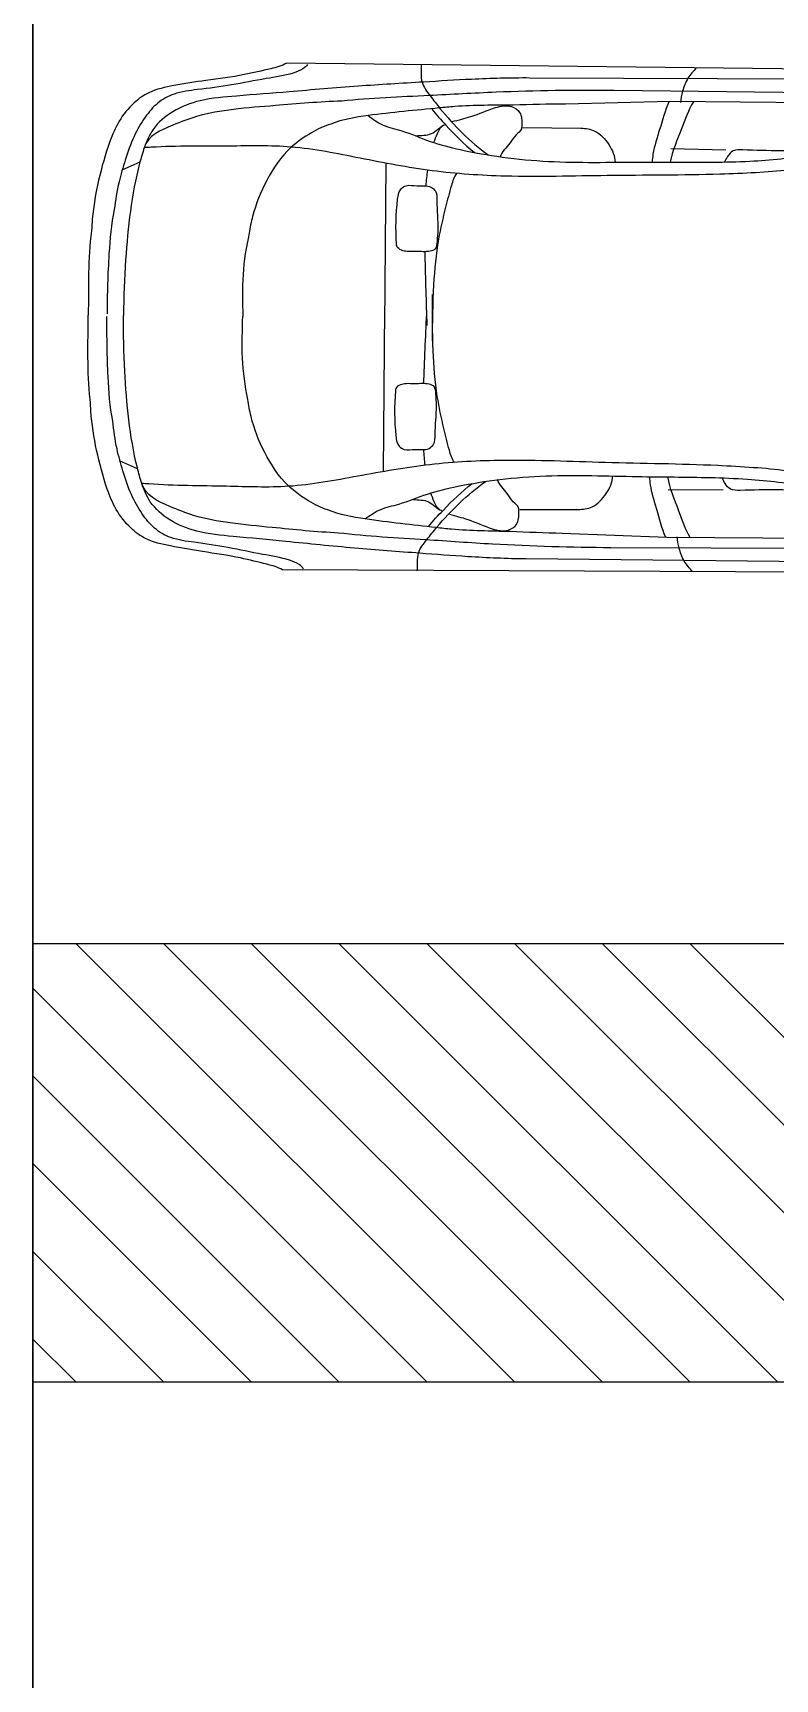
# Model space of a CAD drawing. Header units: millimetres. Extents: x 2508 to 2607, y 837 to 997.
# Drawn here: x 2541.72 to 2544.26, y 951.78 to 957.41 of the extents above; entities that cross this region are included whole.
import ezdxf

# ---------------------------------------------------------------- set-up
doc = ezdxf.new("R2010")
doc.units = ezdxf.units.MM
doc.linetypes.add('DASHED', pattern=[19.049999999999997, 12.7, -6.35])

# ---------------------------------------------------------------- blocks, each defined once
blk = doc.blocks.new('AUDI_A4_P')
for p, q in [((-0.8494984927945097, 0.859158752808753), (1.25329134644096, 0.8665130028637691)), ((-0.8639755005924599, 0.826064613791317), (0.4208616467915363, 0.8223874749939171)), ((-0.9255029013561966, 0.7451678081065722), (-0.06049986881555469, 0.7451678081065722)), ((-0.8820718256856708, 0.7782619471240366), (0.1313208635128831, 0.7819390859214366)), ((-0.06049986881555469, 0.7451678081065722), (0.2978067929874442, 0.7341364192541846)), ((0.4433182052620168, 0.6531239740385217), (0.2442990390392765, 0.6518109600074524)), ((-0.2519564947084518, 0.5809092488408396), (-0.0632760170225879, 0.5835352218234675)), ((0.9107647386690019, 0.5277592384148306), (0.9107919224947523, -0.03039380863222618)), ((1.751405051510005, 0.524644103882224), (1.813436973624732, 0.4970712223262694)), ((0.9107647386690019, -0.5277592384147738), (0.9107919224947523, 0.03039380863228303)), ((1.751405051510005, -0.5246441038821672), (1.813436973624732, -0.4970712223262126)), ((-0.2519564947084518, -0.5809092488408112), (-0.0632760170225879, -0.5835352218234107)), ((0.4433182052620168, -0.6531239740384933), (0.2442990390392765, -0.6518109600073956)), ((-0.9255029013561966, -0.7451678081065154), (-0.06049986881555469, -0.7451678081065154)), ((-0.8820718256856708, -0.7782619471240082), (0.1313208635128831, -0.7819390859213797)), ((-0.06049986881555469, -0.7451678081065154), (0.2978067929874442, -0.7341364192541278)), ((-0.8639755005924599, -0.8260646137912602), (0.4208616467915363, -0.8223874749938886)), ((-0.8494984927945097, -0.8591587528086961), (1.25329134644096, -0.8665130028637122))]:
    blk.add_line(p, q)
for points, knots in [([(-0.1491308199053947, 0.8616082030109453), (-0.138919086428416, 0.8498749425408505), (-0.1166153499568168, 0.8254178762303468), (-0.1026459186448392, 0.7842439452693384), (-0.09574031733041011, 0.7555994927571419), (-0.09588275465353036, 0.7427203755095775)], [1.808085697733259, 1.808085697733259, 1.808085697733259, 1.808085697733259, 2.918873689789895, 4.131288299117762, 5.101509953527924, 5.101509953527924, 5.101509953527924, 5.101509953527924]), ([(0.7926708285152131, 0.8660146981072216), (0.7910155341414224, 0.8458335319908485), (0.7969509514283004, 0.804853824054419), (0.7601945466718689, 0.7581323903207249), (0.6915142193253132, 0.6708715579923421), (0.6232249029604873, 0.6028451639791399), (0.5613433194259869, 0.5587738211997362)], [0, 0, 0, 0, 0.0597371309309143, 0.113998109281176, 0.1672498256441138, 0.3938869404053549, 0.3938869404053549, 0.3938869404053549, 0.3938869404053549]), ([(1.181486525301523, 0.8633968493593613), (1.18467170703434, 0.8567088753227949), (1.200351307106246, 0.8437153233664958), (1.247656610104514, 0.8252497277096893), (1.33082903228285, 0.8132868168021332), (1.43902287711154, 0.7898047323545825), (1.544110477945651, 0.7753380720658072), (1.631926375981777, 0.7649465664752313), (1.694797243553865, 0.7298454867662372), (1.738247195632823, 0.6763333395726363), (1.776031591103447, 0.6104394119363405), (1.801388320185936, 0.5342163497677461), (1.825768112009598, 0.4509740715105011), (1.834091123555311, 0.3935329370329157), (1.837991287019463, 0.3618327049098298)], [0, 0, 0, 0, 0.02192052240535382, 0.05721217955679933, 0.1522539363185258, 0.2718866114009054, 0.3894011402056308, 0.4710097219195529, 0.5346344446277242, 0.5986698134891526, 0.6733118320381504, 0.7586959535062201, 0.8351341421229209, 0.929372609628608, 0.929372609628608, 0.929372609628608, 0.929372609628608]), ([(1.25329134644096, 0.8665130028637691), (1.269323686670987, 0.8563541911890411), (1.319072776602013, 0.8448200346168449), (1.409443260155911, 0.8218574833284151), (1.521239791103085, 0.8070813954574305), (1.629921872270188, 0.7893874708079522), (1.716780818371433, 0.7709570624611786), (1.780106699252315, 0.7247438537132211), (1.826181015344218, 0.6669312716768161), (1.86361092933231, 0.5753471004364883), (1.894010094879036, 0.4632623547137484), (1.911835410845697, 0.3600502271301593), (1.914557832059756, 0.301741413505539), (1.915480507510779, 0.2881779522215027)], [0, 0, 0, 0, 0.05666843239675371, 0.1494600822356002, 0.2816100106740611, 0.3929352697462489, 0.4816863440741766, 0.5429669312003741, 0.6228445222374253, 0.6979702117985712, 0.833642613126147, 0.9656652935610115, 1.005770405806113, 1.005770405806113, 1.005770405806113, 1.005770405806113]), ([(0.4208616467915363, 0.8223874749939171), (0.4871523463877452, 0.8222347331548292), (0.6082526461797215, 0.8178703258353153), (0.8035996615814724, 0.8042011892540586), (1.011399600821107, 0.7909050436785776), (1.224343850402647, 0.7702685812452046), (1.404155925518239, 0.7547062247570295), (1.539994083224769, 0.7433762395360759), (1.639724966854146, 0.7047415829313195), (1.70797080909125, 0.6460916039631286), (1.73674005026021, 0.5786811182757674), (1.777907588601522, 0.4318998165004189), (1.797974493813342, 0.2378486541723248), (1.803659526536933, 0.06346367854987989), (1.803659526536933, 2.842170943040401e-14)], [0, 0, 0, 0, 0.1988726091716806, 0.3633234716248911, 0.5874330694113392, 0.82354282576735, 1.004621626958277, 1.129815595371055, 1.230113392129422, 1.320655318308744, 1.388576818410282, 1.4433337956485, 1.771447374465955, 1.958652423546722, 1.958652423546722, 1.958652423546722, 1.958652423546722]), ([(0.9720817784424867, 0.6897203467185875), (0.9562167678443529, 0.6774750534094096), (0.9205650451041834, 0.6527371552120371), (0.8443479488669254, 0.6375632290704516), (0.7596112565328781, 0.5997044974218113), (0.6440186191765633, 0.5716193413091162), (0.508755488022075, 0.5488192521519863), (0.3030610461269703, 0.5312423292705546), (0.06258391987245204, 0.5395352465524184), (-0.1671165605462193, 0.537439160290802), (-0.3629278938579432, 0.5434918183035506), (-0.5625170103124901, 0.5648015593807543), (-0.8316992490622965, 0.6525343464037974), (-1.035899159298253, 0.7055575400016494), (-1.156334253348518, 0.7373582704294108)], [0, 0, 0, 0, 0.05974967922446957, 0.1269278264630923, 0.2300341216700034, 0.3366745036382101, 0.4822248842626108, 0.641323712188603, 0.9549056111732778, 1.203173400679412, 1.330375148798993, 1.542773415638637, 1.802260924455379, 2.17554503030701, 2.17554503030701, 2.17554503030701, 2.17554503030701]), ([(-0.1398220633128062, 0.745346348492177), (-0.1223331650958244, 0.7164724971506189), (-0.09962044241950707, 0.6455469256733579), (-0.06846373264892236, 0.5775383628116231), (-0.06228213453107401, 0.5378931334178105)], [0, 0, 0, 0, 0.1000351432272048, 0.2184418270067335, 0.2184418270067335, 0.2184418270067335, 0.2184418270067335]), ([(-0.05611645683063671, 0.7450328535348376), (-0.04284303317950844, 0.7142992796558758), (-0.02721085312242622, 0.6537072014019429), (-0.004243495419189003, 0.585080202049113), (-0.0005491321640533897, 0.5472426581088428), (0, 0.5380428986172205)], [0, 0, 0, 0, 2.528586248964196, 4.711884567960642, 5.408214832071728, 5.408214832071728, 5.408214832071728, 5.408214832071728]), ([(0.1313208635128831, 0.7819390859214366), (0.2660794731272631, 0.7818765947463362), (0.4773176747295338, 0.7780219728703344), (0.7874836366791556, 0.7572968320783389), (0.9636295657498408, 0.7498456680329184), (1.062768223580406, 0.7386541547181196)], [0, 0, 0, 0, 0.4042758708687236, 0.6333827053716093, 0.9326252492799204, 0.9326252492799204, 0.9326252492799204, 0.9326252492799204]), ([(0.2978067929874442, 0.7341364192541846), (0.3572404328561447, 0.7339422483650253), (0.4833280558794399, 0.7273936162760322), (0.6275707640847941, 0.7286061795670093), (0.7927229650241543, 0.7107561874496753), (0.9345053071124312, 0.6972419670603927), (1.059393480050346, 0.676015491661019), (1.100245884577021, 0.6598744419843854)], [0, 0, 0, 0, 0.1783018395644093, 0.378717318083717, 0.4319539900038823, 0.6762373846942342, 0.8077183839674165, 0.8077183839674165, 0.8077183839674165, 0.8077183839674165]), ([(1.062768223580406, 0.7386541547181196), (1.138645211543349, 0.7357002336496521), (1.262403494019452, 0.7234352314472403), (1.427602366018561, 0.7098545987523721), (1.547823259279255, 0.6890113805841054), (1.648398931596944, 0.6492907683956162), (1.726576316172157, 0.6146189422792077), (1.736876551272815, 0.5741636003562576)], [0, 0, 0, 0, 0.2277976740491869, 0.3719478040313928, 0.4996814224975029, 0.5863441051033815, 0.7096150225740886, 0.7096150225740886, 0.7096150225740886, 0.7096150225740886]), ([(0.684254308059792, 0.6718099617729081), (0.6630327667480174, 0.6770449009952131), (0.6122188239660318, 0.6886787638120779), (0.5499112563367703, 0.7195508466790272), (0.4887348856069025, 0.7319506923563495), (0.4465125085378077, 0.7054211227880387), (0.4464790084441574, 0.6718857321953067), (0.4464415377802879, 0.6425172780040498), (0.4698504404037749, 0.6267368709929997), (0.4887669327917479, 0.5917996020015437), (0.5150788514819737, 0.5701354246818369), (0.5201281437686021, 0.5510144059198296)], [0, 0, 0, 0, 0.06551061102866189, 0.1550444933116998, 0.2094604468012587, 0.2438603758895908, 0.2871640430538779, 0.3001387958512876, 0.3275983764634284, 0.3616950851823831, 0.4200969111909245, 0.4200969111909245, 0.4200969111909245, 0.4200969111909245]), ([(0.7551931675185415, 0.7137072461447644), (0.7394878248074974, 0.6947354041101335), (0.6930248295253136, 0.6433684220597229), (0.6428193862615217, 0.5938744456138352), (0.607580141209553, 0.5661331009862067)], [0, 0, 0, 0, 1.868162235854925, 5.271297061468863, 5.271297061468863, 5.271297061468863, 5.271297061468863]), ([(0.2442990390392765, 0.6518109600074524), (0.2280782860147497, 0.6517328541258394), (0.1880622858836887, 0.6463109186493625), (0.1468087130684239, 0.5992064401091284), (0.126208460187172, 0.5577277080610941), (0.1266968424724269, 0.5362674051991405)], [0, 0, 0, 0, 0.04866280448900892, 0.1144515357807728, 0.1777720529766111, 0.1777720529766111, 0.1777720529766111, 0.1777720529766111]), ([(0.7116315049311766, 0.6593988300055287), (0.7236843684764267, 0.6548863940640786), (0.7359563975495007, 0.6314826898071999), (0.7445659353192013, 0.609081196861041), (0.747857972449367, 0.5991783467508185)], [0, 0, 0, 0, 0.9839494697451352, 1.771691469558102, 1.771691469558102, 1.771691469558102, 1.771691469558102]), ([(0.8083182045658646, 0.6219161446261978), (0.7905311571902871, 0.6234347528110504), (0.7521421368236929, 0.6213598986077216), (0.7277454051463224, 0.6524494783975285), (0.7116315049311766, 0.6593988300055287)], [0, 0, 0, 0, 0.05354883935138277, 0.1060572826804765, 0.1060572826804765, 0.1060572826804765, 0.1060572826804765]), ([(1.100245884577021, 0.6598744419843854), (1.123184613408625, 0.6526104647697082), (1.170915679061977, 0.6289672250596254), (1.252816413491075, 0.571399893201459), (1.320263523703886, 0.4695397307076519), (1.361311501089006, 0.3665055562437374), (1.373475519958902, 0.3036687219202179), (1.376525822601479, 0.2842582705927441)], [0, 0, 0, 0, 0.07207492845823661, 0.1581283585743163, 0.2958089224999418, 0.4262455988384334, 0.4842291612733835, 0.4842291612733835, 0.4842291612733835, 0.4842291612733835]), ([(-0.6540178242619277, 0.5515058532715216), (-0.6303424388307235, 0.5453300236445671), (-0.5682856201995605, 0.5341888658772973), (-0.4694375198751004, 0.5123822751639864), (-0.3520114913227985, 0.5037428201765692), (-0.1448735428118084, 0.4935550723685935), (0.1408334591254743, 0.4930986148240777), (0.4689072845524151, 0.4807727205717356), (0.7523152499891239, 0.497573082299283), (0.9948945193542045, 0.5425017604117386), (1.225265107056998, 0.5882738991001304), (1.46504742075507, 0.5795097997886103), (1.632383733051881, 0.5818565902740147), (1.72889291822014, 0.5745322713381142), (1.736876551272815, 0.5741636003562576)], [0, 0, 0, 0, 0.07332523725422767, 0.1888964821516976, 0.3030393003446282, 0.4258209451540972, 0.8112424228585653, 1.159737155419864, 1.410579568502882, 1.660622690328821, 1.899626526969711, 2.111450368672797, 2.377727443740249, 2.40170301959688, 2.40170301959688, 2.40170301959688, 2.40170301959688]), ([(-0.5666059845977998, 0.5771033064982873), (-0.5241356659532812, 0.5811428224562007), (-0.4371448661534032, 0.5784878743097295), (-0.344080110716618, 0.5810867732628253), (-0.2767467003178581, 0.5835184681571093), (-0.2581741294574726, 0.5610305944451284), (-0.2506853996787299, 0.546528323051291), (-0.2480325077202679, 0.5401608957792234)], [0, 0, 0, 0, 3.267855579229088, 6.568707710326668, 7.399662597450547, 8.09938510936221, 8.621704537030322, 8.621704537030322, 8.621704537030322, 8.621704537030322]), ([(0.6677034357383036, 0.494876439659464), (0.6769746044579392, 0.4828405388286683), (0.689283465598578, 0.442355030594797), (0.7080617475734812, 0.3673192122285229), (0.7340800219578796, 0.254514513285244), (0.7467013527528934, 0.1012354021596025), (0.7474007665170461, -0.01506492736450582), (0.7477853658892855, -0.07901710562646258)], [0, 0, 0, 0, 0.04510086669095736, 0.1211996377693709, 0.2308504683600057, 0.3852629872589144, 0.5739041655320788, 0.5739041655320788, 0.5739041655320788, 0.5739041655320788]), ([(0.7309615052251388, 0.3011225019633343), (0.7309615052251388, 0.3339736870787817), (0.7357686441969236, 0.3761370260703529), (0.7344709411369195, 0.4304768069743545), (0.7624146274520172, 0.4556040232027101), (0.8000766874067153, 0.4473390016455028), (0.835492715358555, 0.4558873094676983), (0.8582233876243208, 0.4423485636844759), (0.8668695916672391, 0.4245159463902723), (0.874850845996491, 0.3608691145085743), (0.8757223008992696, 0.3009699869777478), (0.8708649263217012, 0.2387724828588205), (0.8551035119427297, 0.228647791371003), (0.8321027880310794, 0.2251730451787068), (0.7987531681215501, 0.2274950867628718), (0.7673006272596012, 0.223265622616367), (0.7349747340948056, 0.2341787629615624), (0.7334924086356409, 0.2668934592679193), (0.7309615052251388, 0.2875266280845779), (0.7309615052251388, 0.3011225019633343)], [0, 0, 0, 0, 0.0969043689623061, 0.1295913136837699, 0.1506192016667916, 0.1985920999828338, 0.2360697609794486, 0.2557908343947444, 0.2719711052766455, 0.2929881684951873, 0.4440600480960949, 0.4519132292376303, 0.4720917590281846, 0.4918598831397478, 0.5228758441971397, 0.5707095673769905, 0.5892096294802814, 0.6145758953842198, 0.6546809806066612, 0.6546809806066612, 0.6546809806066612, 0.6546809806066612]), ([(1.837991287019463, 0.3618327049098298), (1.848084433909719, 0.3119295771267616), (1.85774456396706, 0.1923812108603897), (1.860216051098632, 0.07309359265553894), (1.860216051098632, 0.004619825423759494)], [0, 0, 0, 0, 0.1502860912492986, 0.3522698912475846, 0.3522698912475846, 0.3522698912475846, 0.3522698912475846]), ([(1.376525822601479, 0.2842582705927441), (1.386069378152968, 0.2376692141089052), (1.400489686121034, 0.143014976398689), (1.396612274857262, 0.04761416097272786), (1.395913588525218, 2.842170943040401e-14)], [0, 0, 0, 0, 0.1403789788327773, 0.2808467879668998, 0.2808467879668998, 0.2808467879668998, 0.2808467879668998]), ([(0.7753475087006905, 0.225586424254999), (0.7752192766509438, 0.2213847177885953), (0.772596435180219, 0.1372203060212485), (0.7693205480295546, 0.05291715519049944), (0.7662082105512695, -0.02717713493538554)], [11.23543771046958, 11.23543771046958, 11.23543771046958, 11.23543771046958, 11.55253557812523, 17.58688320597258, 17.58688320597258, 17.58688320597258, 17.58688320597258]), ([(0.6677034357383036, -0.4948764396593788), (0.6769746044579392, -0.482840538828583), (0.6892834655985212, -0.4423550305947401), (0.7080617475734812, -0.3673192122284092), (0.7340800219578796, -0.2545145132851303), (0.7467013527530071, -0.1012354021595456), (0.7474007665170461, 0.01506492736453424), (0.7477853658892855, 0.07901710562651942)], [0, 0, 0, 0, 0.04510086669095736, 0.1211996377693434, 0.2308504683599782, 0.3852629872589152, 0.5739041655320511, 0.5739041655320511, 0.5739041655320511, 0.5739041655320511]), ([(0.4208616467915363, -0.8223874749938602), (0.4871523463877452, -0.8222347331547724), (0.6082526461797215, -0.8178703258352584), (0.8035996615814724, -0.8042011892540586), (1.011399600821107, -0.7909050436784071), (1.224343850402704, -0.7702685812451477), (1.404155925518126, -0.7547062247569727), (1.539994083224997, -0.7433762395360191), (1.639724966854089, -0.7047415829312342), (1.707970809091307, -0.6460916039631002), (1.736740050260153, -0.5786811182757106), (1.777907588601522, -0.4318998165003336), (1.797974493813342, -0.2378486541722395), (1.803659526536933, -0.06346367854982304), (1.803659526536933, 2.842170943040401e-14)], [0, 0, 0, 0, 0.1988726091716806, 0.3633234716248911, 0.5874330694113392, 0.82354282576735, 1.004621626958277, 1.129815595371055, 1.230113392129422, 1.320655318308763, 1.388576818410275, 1.443333795648521, 1.771447374465947, 1.958652423546715, 1.958652423546715, 1.958652423546715, 1.958652423546715]), ([(0.7753475087006905, -0.2255864242549421), (0.7752192766509438, -0.22138471778851), (0.772596435180219, -0.1372203060211632), (0.7693205480295546, -0.05291715519041418), (0.7662082105512695, 0.0271771349354708)], [11.23543771046958, 11.23543771046958, 11.23543771046958, 11.23543771046958, 11.55253557812523, 17.58688320597258, 17.58688320597258, 17.58688320597258, 17.58688320597258]), ([(1.376525822601479, -0.2842582705926873), (1.386069378152968, -0.2376692141088483), (1.400489686121034, -0.1430149763987458), (1.396612274857262, -0.04761416097267102), (1.395913588525218, 2.842170943040401e-14)], [0, 0, 0, 0, 0.1403789788327773, 0.2808467879668998, 0.2808467879668998, 0.2808467879668998, 0.2808467879668998]), ([(1.837991287019463, -0.3618327049097729), (1.848084433909719, -0.3119295771267048), (1.85774456396706, -0.1923812108603329), (1.860216051098632, -0.0730935926554821), (1.860216051098632, -0.00461982542370265)], [0, 0, 0, 0, 0.1502860912492986, 0.3522698912475846, 0.3522698912475846, 0.3522698912475846, 0.3522698912475846]), ([(0.7309615052251388, -0.3011225019632775), (0.7309615052251388, -0.3339736870787249), (0.7357686441968099, -0.3761370260703245), (0.7344709411369763, -0.4304768069742408), (0.7624146274520172, -0.4556040232027101), (0.8000766874066585, -0.4473390016454459), (0.835492715358555, -0.4558873094676414), (0.8582233876243208, -0.4423485636844475), (0.8668695916672959, -0.4245159463901587), (0.8748508459962068, -0.3608691145086311), (0.875722300899497, -0.3009699869776341), (0.8708649263217012, -0.2387724828587636), (0.8551035119427866, -0.2286477913708893), (0.8321027880310794, -0.2251730451786784), (0.7987531681216069, -0.2274950867628149), (0.7673006272596012, -0.2232656226163101), (0.7349747340947488, -0.2341787629615055), (0.7334924086356978, -0.2668934592678909), (0.7309615052251388, -0.287526628084521), (0.7309615052251388, -0.3011225019632775)], [0, 0, 0, 0, 0.0969043689622777, 0.1295913136837415, 0.1506192016667824, 0.1985920999828246, 0.2360697609794394, 0.2557908343947352, 0.2719711052766363, 0.2929881684951781, 0.4440600480961141, 0.4519132292376215, 0.4720917590281939, 0.4918598831397517, 0.5228758441971435, 0.5707095673769943, 0.5892096294802852, 0.6145758953842235, 0.654680980606665, 0.654680980606665, 0.654680980606665, 0.654680980606665]), ([(1.100245884577021, -0.6598744419843285), (1.123184613408625, -0.6526104647696513), (1.170915679061977, -0.6289672250595686), (1.252816413491075, -0.5713998932013737), (1.320263523703829, -0.4695397307076234), (1.361311501089006, -0.3665055562436521), (1.373475519958902, -0.303668721920161), (1.376525822601479, -0.2842582705926873)], [0, 0, 0, 0, 0.07207492845823661, 0.1581283585743163, 0.2958089224999647, 0.4262455988384299, 0.48422916127338, 0.48422916127338, 0.48422916127338, 0.48422916127338]), ([(1.25329134644096, -0.8665130028637122), (1.269323686670987, -0.8563541911889843), (1.319072776602013, -0.8448200346168449), (1.409443260155911, -0.8218574833283299), (1.521239791103142, -0.8070813954573737), (1.629921872270188, -0.789387470807867), (1.71678081837149, -0.7709570624610649), (1.780106699252372, -0.7247438537131359), (1.826181015344218, -0.6669312716767593), (1.863610929332367, -0.5753471004364314), (1.894010094878979, -0.4632623547136916), (1.911835410845697, -0.3600502271300456), (1.914557832059756, -0.3017414135054821), (1.915480507510779, -0.2881779522214458)], [0, 0, 0, 0, 0.05666843239675371, 0.1494600822356002, 0.2816100106740611, 0.3929352697462535, 0.4816863440741734, 0.5429669312003871, 0.6228445222374382, 0.6979702117985583, 0.8336426131261341, 0.9656652935609986, 1.005770405806101, 1.005770405806101, 1.005770405806101, 1.005770405806101]), ([(1.181486525301523, -0.8633968493593045), (1.18467170703434, -0.8567088753227381), (1.200351307106246, -0.843715323366439), (1.247656610104514, -0.8252497277095472), (1.330829032282907, -0.8132868168022185), (1.439022877111483, -0.7898047323544972), (1.544110477945765, -0.7753380720658072), (1.631926375981607, -0.7649465664750608), (1.694797243553921, -0.7298454867662088), (1.738247195632766, -0.6763333395725226), (1.77603159110339, -0.6104394119362837), (1.801388320185879, -0.5342163497676609), (1.825768112009655, -0.4509740715105295), (1.834091123555311, -0.3935329370328589), (1.837991287019463, -0.3618327049097729)], [0, 0, 0, 0, 0.02192052240535382, 0.05721217955679933, 0.1522539363185258, 0.2718866114009054, 0.3894011402056308, 0.4710097219195583, 0.5346344446277158, 0.5986698134891655, 0.6733118320381387, 0.7586959535062083, 0.8351341421229092, 0.9293726096285962, 0.9293726096285962, 0.9293726096285962, 0.9293726096285962]), ([(-0.6540178242619277, -0.5515058532714363), (-0.6303424388307235, -0.5453300236444818), (-0.5682856201995605, -0.534188865877212), (-0.4694375198751004, -0.512382275163958), (-0.3520114913227985, -0.503742820176484), (-0.1448735428118084, -0.4935550723684798), (0.1408334591253606, -0.4930986148240493), (0.4689072845525288, -0.4807727205716503), (0.7523152499890102, -0.4975730822992261), (0.9948945193542045, -0.5425017604116817), (1.225265107057055, -0.5882738991000167), (1.465047420755013, -0.5795097997886103), (1.632383733051824, -0.5818565902737589), (1.72889291822014, -0.5745322713380574), (1.736876551272815, -0.5741636003562007)], [0, 0, 0, 0, 0.07332523725422187, 0.1888964821516918, 0.3030393003446223, 0.4258209451540914, 0.8112424228585595, 1.159737155419859, 1.410579568502876, 1.660622690328821, 1.899626526969706, 2.111450368672792, 2.377727443740244, 2.401703019596874, 2.401703019596874, 2.401703019596874, 2.401703019596874]), ([(0.9720817784424867, -0.6897203467185022), (0.9562167678443529, -0.6774750534093243), (0.920565045104297, -0.6527371552120087), (0.8443479488669254, -0.6375632290703379), (0.7596112565328781, -0.5997044974218397), (0.6440186191765633, -0.5716193413090025), (0.5087554880221319, -0.5488192521519579), (0.3030610461269703, -0.5312423292704409), (0.0625839198723952, -0.5395352465522478), (-0.1671165605461056, -0.5374391602907735), (-0.3629278938580001, -0.5434918183035222), (-0.5625170103124901, -0.5648015593806122), (-0.8316992490623534, -0.652534346403769), (-1.035899159298253, -0.7055575400015925), (-1.156334253348518, -0.737358270429354)], [0, 0, 0, 0, 0.05974967922445464, 0.1269278264630773, 0.2300341216699885, 0.3366745036381952, 0.4822248842625959, 0.6413237121885881, 0.9549056111732629, 1.203173400679397, 1.330375148798979, 1.542773415638619, 1.802260924455368, 2.175545030306999, 2.175545030306999, 2.175545030306999, 2.175545030306999]), ([(-0.5666059845977998, -0.5771033064982021), (-0.5241356659532812, -0.5811428224561439), (-0.4371448661534032, -0.5784878743096726), (-0.344080110716618, -0.5810867732627685), (-0.2767467003178581, -0.5835184681570524), (-0.2581741294574726, -0.5610305944450715), (-0.2506853996787299, -0.5465283230512341), (-0.2480325077202679, -0.5401608957791666)], [0, 0, 0, 0, 3.267855579229088, 6.568707710326668, 7.399662597450547, 8.09938510936221, 8.621704537030322, 8.621704537030322, 8.621704537030322, 8.621704537030322]), ([(-0.1398220633128062, -0.7453463484921201), (-0.1223331650958244, -0.716472497150562), (-0.09962044241950707, -0.6455469256733011), (-0.06846373264892236, -0.5775383628115662), (-0.06228213453107401, -0.5378931334177537)], [0, 0, 0, 0, 0.1000351432272048, 0.2184418270067335, 0.2184418270067335, 0.2184418270067335, 0.2184418270067335]), ([(-0.05611645683063671, -0.7450328535347523), (-0.04284303317950844, -0.714299279655819), (-0.02721085312242622, -0.6537072014018577), (-0.004243495419189003, -0.5850802020490562), (-0.0005491321640533897, -0.5472426581087859), (0, -0.5380428986171637)], [0, 0, 0, 0, 2.528586248964196, 4.711884567960642, 5.408214832071728, 5.408214832071728, 5.408214832071728, 5.408214832071728]), ([(0.2442990390392765, -0.6518109600073956), (0.2280782860147497, -0.6517328541257825), (0.1880622858836887, -0.6463109186493909), (0.1468087130684239, -0.5992064401090715), (0.126208460187172, -0.5577277080610372), (0.1266968424724269, -0.5362674051990837)], [0, 0, 0, 0, 0.04866280448900892, 0.1144515357807728, 0.1777720529766111, 0.1777720529766111, 0.1777720529766111, 0.1777720529766111]), ([(0.684254308059792, -0.6718099617728512), (0.6630327667480174, -0.6770449009951562), (0.6122188239660318, -0.6886787638120211), (0.5499112563367703, -0.7195508466790272), (0.4887348856069025, -0.7319506923562642), (0.4465125085378077, -0.7054211227879819), (0.4464790084441006, -0.6718857321951646), (0.4464415377803448, -0.6425172780040498), (0.4698504404038886, -0.6267368709928292), (0.4887669327916342, -0.5917996020015721), (0.5150788514819737, -0.57013542468178), (0.5201281437686021, -0.5510144059197728)], [0, 0, 0, 0, 0.06551061102866189, 0.1550444933116998, 0.2094604468012587, 0.2438603758896068, 0.2871640430538659, 0.3001387958512757, 0.3275983764634165, 0.3616950851823711, 0.4200969111909126, 0.4200969111909126, 0.4200969111909126, 0.4200969111909126]), ([(0.7926708285152131, -0.8660146981071648), (0.7910155341414224, -0.8458335319907917), (0.7969509514283004, -0.8048538240543053), (0.7601945466718689, -0.758132390320668), (0.6915142193252564, -0.6708715579921716), (0.6232249029604873, -0.6028451639790546), (0.5613433194259869, -0.5587738211996509)], [0, 0, 0, 0, 0.05973713093094266, 0.1139981092812044, 0.1672498256441201, 0.3938869404053806, 0.3938869404053806, 0.3938869404053806, 0.3938869404053806]), ([(0.7551931675185415, -0.7137072461447076), (0.7394878248074974, -0.6947354041100766), (0.6930248295253136, -0.643368422059666), (0.6428193862615217, -0.5938744456137499), (0.607580141209553, -0.5661331009861215)], [0, 0, 0, 0, 1.868162235854925, 5.271297061468863, 5.271297061468863, 5.271297061468863, 5.271297061468863]), ([(0.7116315049311766, -0.6593988300054718), (0.7236843684764267, -0.6548863940639933), (0.7359563975495007, -0.6314826898071146), (0.7445659353192013, -0.6090811968609842), (0.747857972449367, -0.5991783467507616)], [0, 0, 0, 0, 0.9839494697451352, 1.771691469558102, 1.771691469558102, 1.771691469558102, 1.771691469558102]), ([(1.062768223580406, -0.7386541547180627), (1.138645211543349, -0.7357002336495952), (1.262403494019452, -0.7234352314472687), (1.427602366018561, -0.7098545987522868), (1.547823259279369, -0.6890113805841054), (1.648398931596773, -0.6492907683954456), (1.726576316172157, -0.6146189422791508), (1.736876551272815, -0.5741636003562007)], [0, 0, 0, 0, 0.2277976740491869, 0.3719478040313928, 0.4996814224975029, 0.5863441051033913, 0.7096150225740807, 0.7096150225740807, 0.7096150225740807, 0.7096150225740807]), ([(0.2978067929874442, -0.7341364192541278), (0.3572404328561447, -0.7339422483649685), (0.4833280558794968, -0.7273936162759469), (0.6275707640847372, -0.7286061795670378), (0.792722965024268, -0.7107561874495332), (0.9345053071124312, -0.6972419670603074), (1.059393480050346, -0.6760154916609622), (1.100245884577021, -0.6598744419843285)], [0, 0, 0, 0, 0.1783018395644093, 0.378717318083717, 0.4319539900038823, 0.6762373846942374, 0.8077183839674132, 0.8077183839674132, 0.8077183839674132, 0.8077183839674132]), ([(0.8083182045658646, -0.621916144626141), (0.7905311571902871, -0.6234347528109936), (0.7521421368236929, -0.6213598986076647), (0.7277454051463224, -0.6524494783974717), (0.7116315049311766, -0.6593988300054718)], [0, 0, 0, 0, 0.05354883935138277, 0.1060572826804765, 0.1060572826804765, 0.1060572826804765, 0.1060572826804765]), ([(-0.1491308199053947, -0.8616082030108885), (-0.138919086428416, -0.8498749425407937), (-0.1166153499568168, -0.8254178762302615), (-0.1026459186448392, -0.7842439452692815), (-0.09574031733041011, -0.755599492757085), (-0.09588275465353036, -0.7427203755094922)], [1.808085697733259, 1.808085697733259, 1.808085697733259, 1.808085697733259, 2.918873689789895, 4.131288299117762, 5.101509953527924, 5.101509953527924, 5.101509953527924, 5.101509953527924]), ([(0.1313208635128831, -0.7819390859213797), (0.2660794731272631, -0.7818765947462794), (0.4773176747295338, -0.7780219728702775), (0.7874836366791556, -0.757296832078282), (0.9636295657498408, -0.7498456680328616), (1.062768223580406, -0.7386541547180627)], [0, 0, 0, 0, 0.4042758708687236, 0.6333827053716093, 0.9326252492799204, 0.9326252492799204, 0.9326252492799204, 0.9326252492799204])]:
    blk.add_open_spline(points, degree=3, knots=knots)
for points in [[(0.7680360210013077, 0.5047685095879331), (0.770358943186352, 0.4870256155588777), (0.7720978940862437, 0.4690737409934798), (0.7734338952184316, 0.4511418129100946)], [(1.915480507510779, 0.2881779522215027), (1.927211174301419, 0.1928170745886746), (1.924149481826191, 0.09610426223486002), (1.924149481826191, 2.842170943040401e-14)], [(1.915480507510779, -0.2881779522214458), (1.927211174301419, -0.1928170745886177), (1.924149481826191, -0.09610426223480317), (1.924149481826191, 2.842170943040401e-14)], [(0.7680360210013077, -0.5047685095878762), (0.770358943186352, -0.4870256155588208), (0.7720978940862437, -0.4690737409934229), (0.7734338952184316, -0.4511418129100377)]]:
    blk.add_open_spline(points, degree=3)
blk = doc.blocks.new('KKKL')
at = {"color": 251}
for p, q in [((5363.997959192625, -1131.113256314678), (5365.497959192624, -1129.613256314679)), ((5363.997959192625, -1131.413256314175), (5365.497959192625, -1129.913256314175)), ((5363.997959192625, -1131.713256313672), (5365.497959192625, -1130.213256313672)), ((5363.997959192625, -1132.013256313168), (5365.497959192625, -1130.513256313169)), ((5363.997959192624, -1132.313256312665), (5365.497959192624, -1130.813256312665)), ((5363.997959192625, -1132.613256312162), (5365.497959192624, -1131.113256312162)), ((5363.997959192625, -1132.913256311658), (5365.497959192625, -1131.413256311659)), ((5363.997959192625, -1133.213256311155), (5365.497959192625, -1131.713256311155)), ((5364.151279055367, -1133.359936447909), (5365.497959192625, -1132.013256310652)), ((5364.451279054863, -1133.35993644791), (5365.497959192625, -1132.313256310149)), ((5364.75127905436, -1133.359936447909), (5365.497959192624, -1132.613256309645)), ((5365.051279053856, -1133.359936447909), (5365.497959192624, -1132.913256309141)), ((5365.351279053353, -1133.35993644791), (5365.497959192625, -1133.213256308638))]:
    blk.add_line(p, q, dxfattribs=at)

msp = doc.modelspace()

# ---------------------------------------------------------------- linework, layer by layer
for p, q in [((2541.718996344034, 961.4995627238619), (2541.718996344034, 943.9995627238619)), ((2541.718996344028, 950.7184830802026), (2541.718996344028, 958.0995627238641))]:
    msp.add_line(p, q)
at = {"color": 251}
for p, q in [((2541.718996344028, 956.0184830802037), (2541.718996344028, 954.5184830802037)), ((2541.718996344034, 954.299562723863), (2546.718996344034, 954.299562723863)), ((2541.718996344034, 952.799562723863), (2546.718996344034, 952.799562723863))]:
    msp.add_line(p, q, dxfattribs=at)

# ---------------------------------------------------------------- block references
at = {"color": 1, "lineweight": -3, "xscale": -1, "rotation": 359.5666749947077}
msp.add_blockref('AUDI_A4_P', (2543.832483040036, 956.4334842639797), dxfattribs=at)
at = {"linetype": 'DASHED', "ltscale": 0.7, "rotation": 270}
msp.add_blockref('KKKL', (3675.078932791943, 6318.297521916489), dxfattribs=at)

doc.saveas('drawing.dxf')
